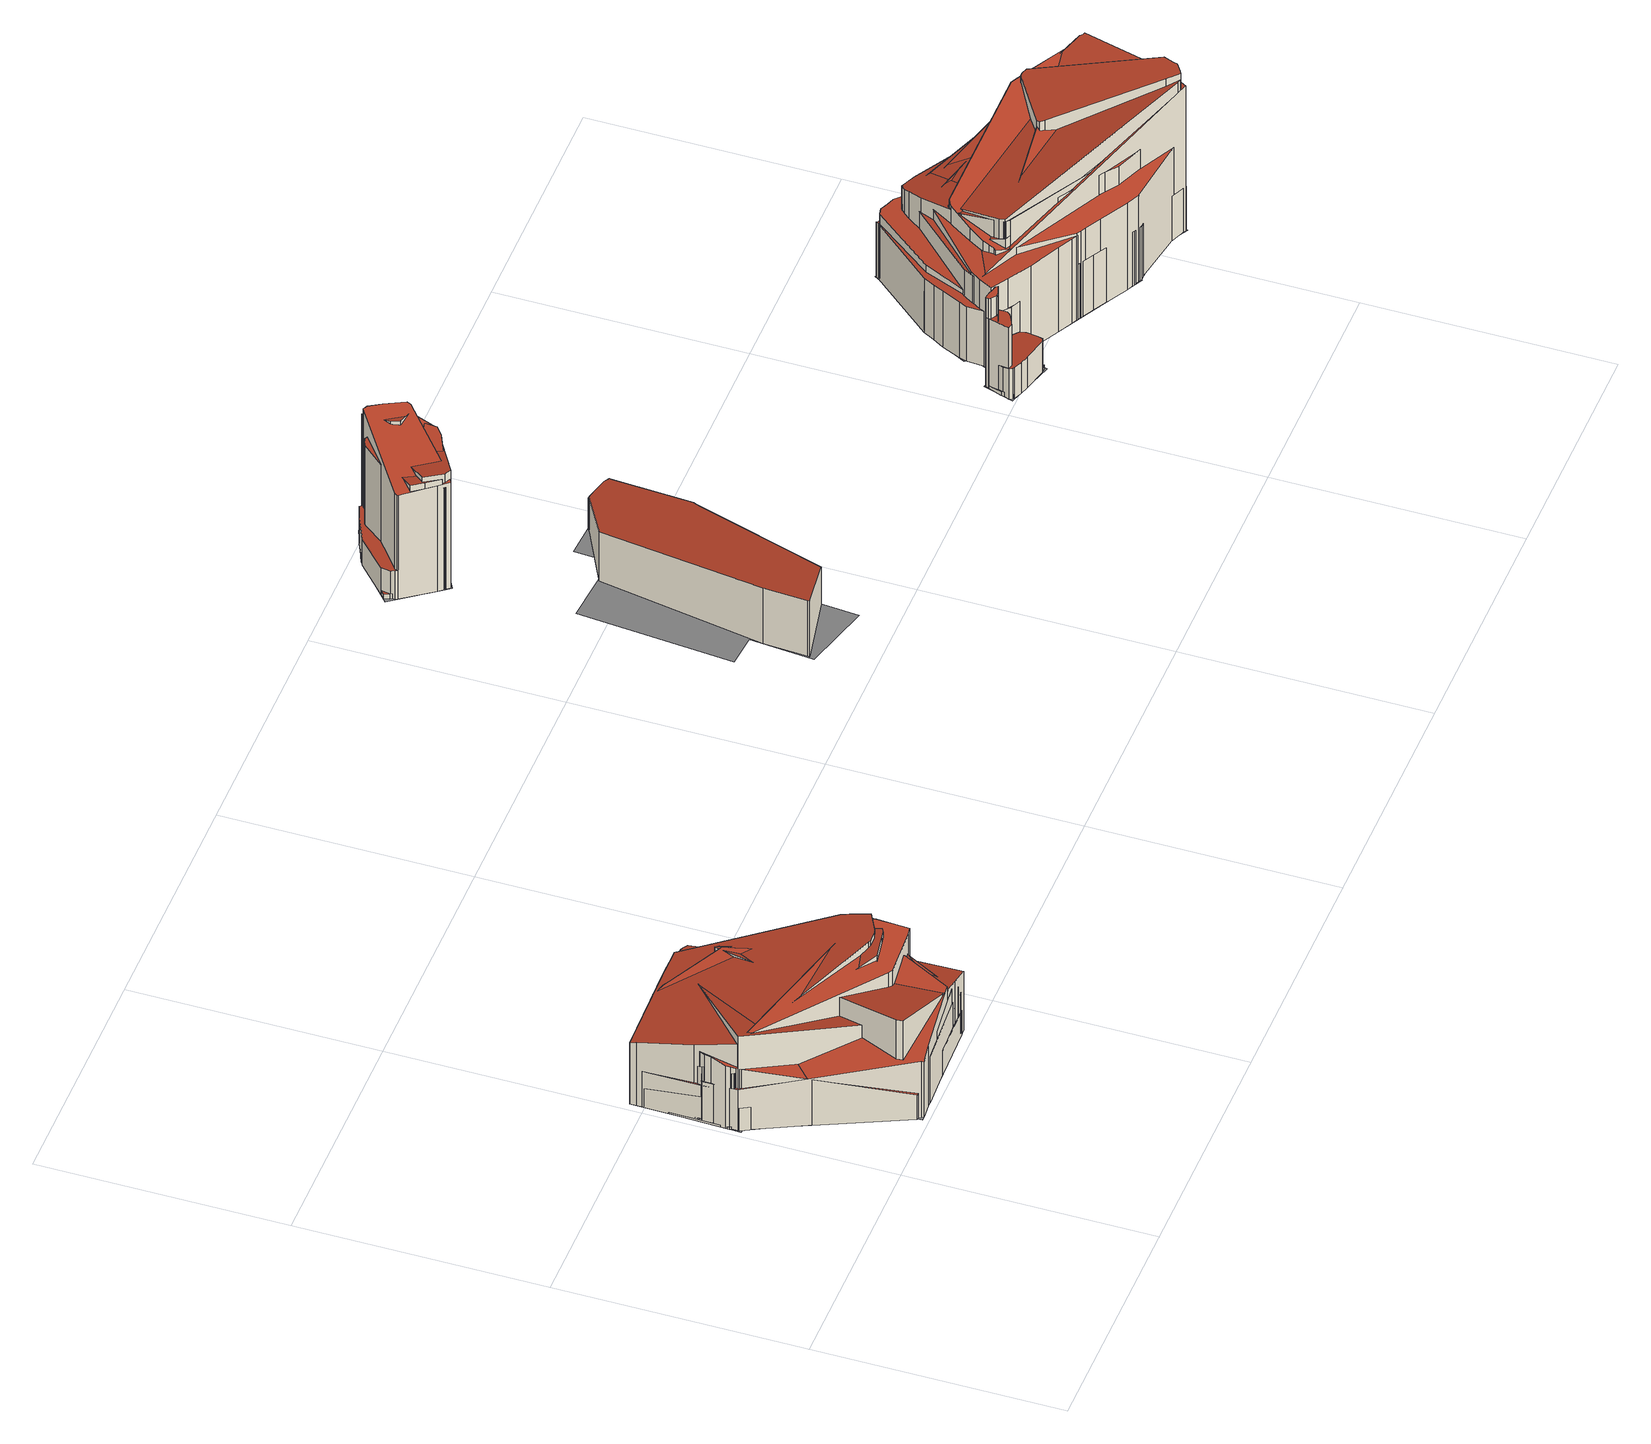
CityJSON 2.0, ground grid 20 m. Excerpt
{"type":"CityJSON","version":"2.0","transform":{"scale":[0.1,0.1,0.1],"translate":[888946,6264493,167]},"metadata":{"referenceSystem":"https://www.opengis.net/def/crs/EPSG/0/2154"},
"CityObjects":{
"building1":{"type":"Building","attributes":{"class":"Building"},"children":["building1-1"]},
"building1-1":{"type":"BuildingPart","parents":["building1"],"geometry":[{"type":"MultiSurface","lod":"2.2","boundaries":[[[0,1,2,3,4,5,6,7,8,9,10,11,12,13,14,15,16]],[[17,18,1,0]],[[18,19,2,1]],[[19,20,3,2]],[[20,21,4,3]],[[21,22,5,4]],[[22,23,6,5]],[[23,24,7,6]],[[24,25,8,7]],[[25,26,9,8]],[[26,27,10,9]],[[27,28,11,10]],[[28,29,12,11]],[[29,30,13,12]],[[30,31,14,13]],[[31,32,15,14]],[[32,33,16,15]],[[33,17,0,16]],[[34,35,36,37,38,39,40,41,42,43,44,45,46,47,48]],[[49,50,35,34]],[[50,51,36,35]],[[51,52,37,36]],[[52,53,38,37]],[[53,54,39,38]],[[54,55,40,39]],[[55,56,41,40]],[[56,57,42,41]],[[57,58,43,42]],[[58,59,44,43]],[[59,60,45,44]],[[60,61,46,45]],[[61,62,47,46]],[[62,63,48,47]],[[63,49,34,48]],[[64,65,66,67,68,69,70,71,72,73,74,75,76,77,78,79,80,81,82,83]],[[84,85,65,64]],[[85,86,66,65]],[[86,87,67,66]],[[87,88,68,67]],[[88,89,69,68]],[[89,90,70,69]],[[90,91,71,70]],[[91,92,72,71]],[[92,93,73,72]],[[93,94,74,73]],[[94,95,75,74]],[[95,96,76,75]],[[96,97,77,76]],[[97,98,78,77]],[[98,99,79,78]],[[99,100,80,79]],[[100,101,81,80]],[[101,102,82,81]],[[102,103,83,82]],[[103,84,64,83]],[[104,105,106,107,108,109,110,111,112,113,114,115]],[[116,117,105,104]],[[117,118,106,105]],[[118,119,107,106]],[[119,120,108,107]],[[120,121,109,108]],[[121,122,110,109]],[[122,123,111,110]],[[123,124,112,111]],[[124,125,113,112]],[[125,126,114,113]],[[126,127,115,114]],[[127,116,104,115]],[[128,129,130,131,132,133,134,135,136]],[[137,138,129,128]],[[138,139,130,129]],[[139,140,131,130]],[[140,141,132,131]],[[141,142,133,132]],[[142,143,134,133]],[[143,144,135,134]],[[144,145,136,135]],[[145,137,128,136]],[[146,147,148,149,150,151,152,153]],[[154,155,147,146]],[[155,156,148,147]],[[156,157,149,148]],[[157,158,150,149]],[[158,159,151,150]],[[159,160,152,151]],[[160,140,153,152]],[[140,154,146,153]],[[161,162,163,164,165,166,167,168,169,170,171,172,173,174,175,176]],[[177,178,162,161]],[[178,179,163,162]],[[179,180,164,163]],[[180,181,165,164]],[[181,182,166,165]],[[182,160,167,166]],[[160,57,168,167]],[[57,183,169,168]],[[183,184,170,169]],[[184,185,171,170]],[[185,186,172,171]],[[186,187,173,172]],[[187,188,174,173]],[[188,189,175,174]],[[189,190,176,175]],[[190,177,161,176]],[[191,192,193,194,195,196,197,198,199,200,201,202,203]],[[204,205,192,191]],[[205,206,193,192]],[[206,207,194,193]],[[207,208,195,194]],[[208,209,196,195]],[[209,57,197,196]],[[57,210,198,197]],[[210,211,199,198]],[[211,212,200,199]],[[212,213,201,200]],[[213,202,201]],[[17,203,202]],[[17,204,191,203]],[[214,215,216,217,218,219,220,221,222,223,224,225,226]],[[227,228,215,214]],[[228,229,216,215]],[[229,230,217,216]],[[230,231,218,217]],[[231,124,219,218]],[[124,183,220,219]],[[183,232,221,220]],[[232,233,222,221]],[[233,234,223,222]],[[234,235,224,223]],[[235,236,225,224]],[[236,62,226,225]],[[62,227,214,226]],[[237,238,239,240,241,242,243,244,245,246,247]],[[248,249,238,237]],[[249,250,239,238]],[[250,251,240,239]],[[251,252,241,240]],[[252,253,242,241]],[[253,254,243,242]],[[254,255,244,243]],[[255,256,245,244]],[[256,257,246,245]],[[257,17,247,246]],[[17,248,237,247]],[[258,259,260,261,262,263,264,265,266,267,268,269]],[[270,271,259,258]],[[271,272,260,259]],[[272,273,261,260]],[[273,274,262,261]],[[274,275,263,262]],[[275,276,264,263]],[[276,277,265,264]],[[277,278,266,265]],[[278,279,267,266]],[[279,280,268,267]],[[280,62,269,268]],[[62,270,258,269]],[[281,282,283,284,285,286,287,288]],[[289,290,282,281]],[[290,291,283,282]],[[291,292,284,283]],[[292,293,285,284]],[[293,294,286,285]],[[294,295,287,286]],[[295,296,288,287]],[[296,289,281,288]],[[297,298,299,300,301,302,303,304,305]],[[270,306,298,297]],[[306,307,299,298]],[[307,308,300,299]],[[308,309,301,300]],[[309,310,302,301]],[[310,140,303,302]],[[140,210,304,303]],[[210,311,305,304]],[[311,270,297,305]],[[312,313,314,315,316,317,318,319,320,321]],[[322,323,313,312]],[[323,324,314,313]],[[324,325,315,314]],[[325,326,316,315]],[[326,327,317,316]],[[327,328,318,317]],[[328,95,319,318]],[[95,280,320,319]],[[280,329,321,320]],[[329,322,312,321]],[[330,331,332,333,334,335,336]],[[337,50,331,330]],[[50,338,332,331]],[[338,339,333,332]],[[339,340,334,333]],[[340,341,335,334]],[[341,342,336,335]],[[342,337,330,336]],[[343,344,345,346,347]],[[348,349,344,343]],[[349,341,345,344]],[[341,350,346,345]],[[350,17,347,346]],[[17,348,343,347]],[[351,352,353,354,355,62,356,357,358,359,360,361,362,121]]],"semantics":{"surfaces":[{"type":"RoofSurface","rf_azimuth":184.46,"rf_slope":17.07},{"type":"WallSurface","on_footprint_edge":true},{"type":"RoofSurface","rf_azimuth":90.03,"rf_slope":14.67},{"type":"RoofSurface","rf_azimuth":269.75,"rf_slope":16.45},{"type":"RoofSurface","rf_azimuth":2.84,"rf_slope":19},{"type":"RoofSurface","rf_azimuth":1.71,"rf_slope":19.27},{"type":"RoofSurface","rf_azimuth":230.81,"rf_slope":2.49},{"type":"RoofSurface","rf_azimuth":145.97,"rf_slope":1.88},{"type":"RoofSurface","rf_azimuth":156.04,"rf_slope":18.71},{"type":"RoofSurface","rf_azimuth":107.05,"rf_slope":7.62},{"type":"RoofSurface","rf_azimuth":107.56,"rf_slope":17.68},{"type":"RoofSurface","rf_azimuth":172.16,"rf_slope":12.85},{"type":"RoofSurface","rf_azimuth":173.56,"rf_slope":14.15},{"type":"RoofSurface","rf_azimuth":182.67,"rf_slope":14.22},{"type":"RoofSurface","rf_azimuth":1.19,"rf_slope":12.56},{"type":"RoofSurface","rf_azimuth":191.26,"rf_slope":17.98},{"type":"RoofSurface","rf_azimuth":85.92,"rf_slope":15.12},{"type":"GroundSurface"}],"values":[0,1,1,1,1,1,1,1,1,1,1,1,1,1,1,1,1,1,2,1,1,1,1,1,1,1,1,1,1,1,1,1,1,1,3,1,1,1,1,1,1,1,1,1,1,1,1,1,1,1,1,1,1,1,1,4,1,1,1,1,1,1,1,1,1,1,1,1,5,1,1,1,1,1,1,1,1,1,6,1,1,1,1,1,1,1,1,7,1,1,1,1,1,1,1,1,1,1,1,1,1,1,1,1,8,1,1,1,1,1,1,1,1,1,1,1,1,1,9,1,1,1,1,1,1,1,1,1,1,1,1,1,10,1,1,1,1,1,1,1,1,1,1,1,11,1,1,1,1,1,1,1,1,1,1,1,1,12,1,1,1,1,1,1,1,1,13,1,1,1,1,1,1,1,1,1,14,1,1,1,1,1,1,1,1,1,1,15,1,1,1,1,1,1,1,16,1,1,1,1,1,17]}}]},
"building2":{"type":"Building","attributes":{"class":"Building"},"children":["building2-1"]},
"building2-1":{"type":"BuildingPart","parents":["building2"],"geometry":[{"type":"MultiSurface","lod":"2.2","boundaries":[[[363,364,365,366,367,368,369,370,371,372,373,374,375,376]],[[377,378,364,363]],[[378,379,365,364]],[[379,380,366,365]],[[380,381,367,366]],[[381,382,368,367]],[[382,383,369,368]],[[383,384,370,369]],[[384,385,371,370]],[[385,386,372,371]],[[386,387,373,372]],[[387,388,374,373]],[[388,389,375,374]],[[389,390,376,375]],[[390,377,363,376]],[[391,392,393,394,395,396,397,398,399,400,401,402,403]]],"semantics":{"surfaces":[{"type":"RoofSurface","rf_azimuth":358.98,"rf_slope":18.32},{"type":"WallSurface","on_footprint_edge":true},{"type":"GroundSurface"}],"values":[0,1,1,1,1,1,1,1,1,1,1,1,1,1,1,2]}}]},
"building3":{"type":"Building","attributes":{"class":"Building"},"children":["building3-1"]},
"building3-1":{"type":"BuildingPart","parents":["building3"],"geometry":[{"type":"MultiSurface","lod":"2.2","boundaries":[[[404,405,406,407,408,409,410,411,412,413,414,415,416,417,418,419,420,421]],[[422,423,405,404]],[[423,424,406,405]],[[424,425,407,406]],[[425,426,408,407]],[[426,427,409,408]],[[427,428,410,409]],[[428,429,411,410]],[[429,430,412,411]],[[430,431,413,412]],[[431,432,414,413]],[[432,433,415,414]],[[433,434,416,415]],[[434,435,417,416]],[[435,436,418,417]],[[436,437,419,418]],[[437,438,420,419]],[[438,439,421,420]],[[439,422,404,421]],[[440,441,442,443,444,445,446,447,448,449,450,451]],[[452,453,441,440]],[[453,454,442,441]],[[454,455,443,442]],[[455,456,444,443]],[[456,457,445,444]],[[457,458,446,445]],[[458,459,447,446]],[[459,460,448,447]],[[460,461,449,448]],[[461,462,450,449]],[[462,463,451,450]],[[463,452,440,451]],[[464,465,466,467,468,469,470,471,472,473,474,475,476,477,478]],[[479,480,464,478]],[[480,481,465,464]],[[481,482,466,465]],[[482,483,467,466]],[[483,484,468,467]],[[484,485,469,468]],[[485,486,470,469]],[[486,487,471,470]],[[487,488,472,471]],[[488,434,473,472]],[[434,489,474,473]],[[489,490,475,474]],[[490,491,476,475]],[[491,492,477,476]],[[492,479,478,477]],[[493,494,495,496,497,498,499,500,501,502,503,504,505,506,507]],[[508,509,494,493]],[[509,510,495,494]],[[510,511,496,495]],[[511,512,497,496]],[[512,513,498,497]],[[513,514,499,498]],[[514,515,500,499]],[[515,516,501,500]],[[516,517,502,501]],[[517,518,503,502]],[[518,519,504,503]],[[519,520,505,504]],[[520,521,506,505]],[[521,522,507,506]],[[522,508,493,507]],[[523,524,525,526,527,528,529,530,531,532]],[[533,534,524,523]],[[534,535,525,524]],[[535,536,526,525]],[[536,537,527,526]],[[537,538,528,527]],[[538,539,529,528]],[[539,540,530,529]],[[540,541,531,530]],[[541,542,532,531]],[[542,533,523,532]],[[543,544,545,546,547,548,549,550]],[[551,552,544,543]],[[552,553,545,544]],[[553,512,546,545]],[[512,554,547,546]],[[554,555,548,547]],[[555,556,549,548]],[[556,557,550,549]],[[557,551,543,550]],[[558,559,560,561,562,563,564]],[[565,566,559,558]],[[566,567,560,559]],[[567,568,561,560]],[[568,569,562,561]],[[569,570,563,562]],[[570,571,564,563]],[[571,565,558,564]],[[572,573,574,575,576]],[[577,567,573,572]],[[567,578,574,573]],[[578,579,575,574]],[[579,433,576,575]],[[433,577,572,576]],[[580,581,582,583,584,585,586,587,588]],[[589,590,581,580]],[[590,591,582,581]],[[591,592,583,582]],[[592,593,584,583]],[[593,594,585,584]],[[594,515,586,585]],[[515,595,587,586]],[[595,596,588,587]],[[596,589,580,588]],[[597,598,599,600,601,602]],[[603,604,598,597]],[[604,605,599,598]],[[605,606,600,599]],[[606,607,601,600]],[[607,608,602,601]],[[608,603,597,602]],[[609,610,611,612]],[[613,614,610,609]],[[614,615,611,610]],[[615,616,612,611]],[[616,613,609,612]],[[617,618,619,620,621]]],"semantics":{"surfaces":[{"type":"RoofSurface","rf_azimuth":115.83,"rf_slope":7.64},{"type":"WallSurface","on_footprint_edge":true},{"type":"RoofSurface","rf_azimuth":205.85,"rf_slope":14.88},{"type":"RoofSurface","rf_azimuth":80.43,"rf_slope":4.35},{"type":"RoofSurface","rf_azimuth":310.74,"rf_slope":17.93},{"type":"RoofSurface","rf_azimuth":170.39,"rf_slope":11.19},{"type":"RoofSurface","rf_azimuth":24.7,"rf_slope":12.86},{"type":"RoofSurface","rf_azimuth":7.56,"rf_slope":17.8},{"type":"RoofSurface","rf_azimuth":245.01,"rf_slope":16.84},{"type":"RoofSurface","rf_azimuth":41.61,"rf_slope":12.5},{"type":"RoofSurface","rf_azimuth":34.21,"rf_slope":17.09},{"type":"RoofSurface","rf_azimuth":333.56,"rf_slope":5.55},{"type":"GroundSurface"}],"values":[0,1,1,1,1,1,1,1,1,1,1,1,1,1,1,1,1,1,1,2,1,1,1,1,1,1,1,1,1,1,1,1,3,1,1,1,1,1,1,1,1,1,1,1,1,1,1,1,4,1,1,1,1,1,1,1,1,1,1,1,1,1,1,1,5,1,1,1,1,1,1,1,1,1,1,6,1,1,1,1,1,1,1,1,7,1,1,1,1,1,1,1,8,1,1,1,1,1,9,1,1,1,1,1,1,1,1,1,10,1,1,1,1,1,1,11,1,1,1,1,12]}}]},
"building4":{"type":"Building","attributes":{"class":"Building"},"children":["building4-1"]},
"building4-1":{"type":"BuildingPart","parents":["building4"],"geometry":[{"type":"MultiSurface","lod":"2.2","boundaries":[[[622,623,624,625,626,627,628,629,630,631,632,633,634,635,636]],[[637,638,623,622]],[[638,639,624,623]],[[639,640,625,624]],[[640,641,626,625]],[[641,642,627,626]],[[642,643,628,627]],[[643,644,629,628]],[[644,645,630,629]],[[645,646,631,630]],[[646,647,632,631]],[[647,648,633,632]],[[648,649,634,633]],[[649,650,635,634]],[[650,651,636,635]],[[651,637,622,636]],[[652,653,654,655,656,657,658,659,660,661,662]],[[663,664,653,652]],[[664,665,654,653]],[[665,666,655,654]],[[666,667,656,655]],[[667,668,657,656]],[[668,669,658,657]],[[669,670,659,658]],[[670,671,660,659]],[[671,672,661,660]],[[672,673,662,661]],[[673,663,652,662]],[[674,675,676,677,678,679,680,681,682]],[[683,639,675,674]],[[639,684,676,675]],[[684,685,677,676]],[[685,686,678,677]],[[686,687,679,678]],[[687,688,680,679]],[[688,673,681,680]],[[673,689,682,681]],[[689,683,674,682]],[[690,691,692,693,694,695,696,697,698]],[[699,650,691,690]],[[650,700,692,691]],[[700,701,693,692]],[[701,702,694,693]],[[702,703,695,694]],[[703,704,696,695]],[[704,705,697,696]],[[705,673,698,697]],[[673,699,690,698]],[[706,707,708,709]]],"semantics":{"surfaces":[{"type":"RoofSurface","rf_azimuth":72.57,"rf_slope":11.85},{"type":"WallSurface","on_footprint_edge":true},{"type":"RoofSurface","rf_azimuth":74.27,"rf_slope":5.25},{"type":"RoofSurface","rf_azimuth":58.95,"rf_slope":8.65},{"type":"RoofSurface","rf_azimuth":259.21,"rf_slope":8.99},{"type":"GroundSurface"}],"values":[0,1,1,1,1,1,1,1,1,1,1,1,1,1,1,1,2,1,1,1,1,1,1,1,1,1,1,1,3,1,1,1,1,1,1,1,1,1,4,1,1,1,1,1,1,1,1,1,5]}}]},
"building5":{"type":"Building","attributes":{"class":"Building"},"children":["building5-1"]},
"building5-1":{"type":"BuildingPart","parents":["building5"],"geometry":[{"type":"MultiSurface","lod":"2.2","boundaries":[[[710,711,712,713,714,715,716,717,718,719,720,721,722,723,724,725,726]],[[727,728,711,710]],[[728,729,712,711]],[[729,730,713,712]],[[730,731,714,713]],[[731,732,715,714]],[[732,733,716,715]],[[733,734,717,716]],[[734,735,718,717]],[[735,736,719,718]],[[736,737,720,719]],[[737,738,721,720]],[[738,739,722,721]],[[739,740,723,722]],[[740,741,724,723]],[[741,742,725,724]],[[742,743,726,725]],[[743,727,710,726]],[[744,745,746,747,748,749,750,751,752,753,754,755,756,757,758,759,760,761,762,763,764,765,766,767,768]],[[769,770,745,744]],[[770,771,746,745]],[[771,772,747,746]],[[772,773,748,747]],[[773,774,749,748]],[[774,775,750,749]],[[775,776,751,750]],[[776,777,752,751]],[[777,778,753,752]],[[778,779,754,753]],[[779,780,755,754]],[[780,781,756,755]],[[781,782,757,756]],[[782,783,758,757]],[[783,784,759,758]],[[784,785,760,759]],[[785,786,761,760]],[[786,787,762,761]],[[787,788,763,762]],[[788,789,764,763]],[[789,790,765,764]],[[790,791,766,765]],[[791,792,767,766]],[[792,793,768,767]],[[793,769,744,768]],[[794,795,796,797,798,799,800,801,802,803,804,805,806,807,808,809,810,811,812,813,814,815,816]],[[817,818,795,794]],[[818,819,796,795]],[[819,820,797,796]],[[820,821,798,797]],[[821,822,799,798]],[[822,823,800,799]],[[823,824,801,800]],[[824,825,802,801]],[[825,826,803,802]],[[826,827,804,803]],[[827,828,805,804]],[[828,829,806,805]],[[829,830,807,806]],[[830,831,808,807]],[[831,832,809,808]],[[832,833,810,809]],[[833,834,811,810]],[[834,835,812,811]],[[835,836,813,812]],[[836,837,814,813]],[[837,838,815,814]],[[838,839,816,815]],[[839,817,794,816]],[[840,841,842,843,844,845,846,847,848,849,850,851]],[[727,852,841,840]],[[852,853,842,841]],[[853,854,843,842]],[[854,855,844,843]],[[855,856,845,844]],[[856,857,846,845]],[[857,858,847,846]],[[858,859,848,847]],[[859,860,849,848]],[[860,861,850,849]],[[861,862,851,850]],[[862,727,840,851]],[[863,864,865,866,867,868,869,870,871,872,873,874,875,876,877,878,879]],[[880,881,864,863]],[[881,882,865,864]],[[882,883,866,865]],[[883,884,867,866]],[[884,885,868,867]],[[885,886,869,868]],[[886,887,870,869]],[[887,888,871,870]],[[888,889,872,871]],[[889,890,873,872]],[[890,891,874,873]],[[891,892,875,874]],[[892,893,876,875]],[[893,894,877,876]],[[894,895,878,877]],[[895,896,879,878]],[[896,880,863,879]],[[897,898,899,900,901,902,903,904,905,906,907,908,909,910]],[[911,912,898,897]],[[912,913,899,898]],[[913,914,900,899]],[[914,915,901,900]],[[915,916,902,901]],[[916,917,903,902]],[[917,918,904,903]],[[918,919,905,904]],[[919,920,906,905]],[[920,921,907,906]],[[921,786,908,907]],[[786,922,909,908]],[[922,923,910,909]],[[923,911,897,910]],[[924,925,926,927,928,929,930,931,932,933,934,935,936,937,938,939,940,941]],[[942,943,925,924]],[[943,944,926,925]],[[944,945,927,926]],[[945,946,928,927]],[[946,947,929,928]],[[947,948,930,929]],[[948,949,931,930]],[[949,950,932,931]],[[950,951,933,932]],[[951,952,934,933]],[[952,953,935,934]],[[953,954,936,935]],[[954,955,937,936]],[[955,956,938,937]],[[956,957,939,938]],[[957,958,940,939]],[[958,959,941,940]],[[959,942,924,941]],[[960,961,962,963,964,965,966,967,968,969,970]],[[971,972,961,960]],[[972,973,962,961]],[[973,974,963,962]],[[974,975,964,963]],[[975,976,965,964]],[[976,977,966,965]],[[977,978,967,966]],[[978,979,968,967]],[[979,980,969,968]],[[980,981,970,969]],[[981,971,960,970]],[[982,983,984,985,986,987,988,989,990,991,992,993,994]],[[995,996,983,982]],[[996,997,984,983]],[[997,998,985,984]],[[998,999,986,985]],[[999,1000,987,986]],[[1000,1001,988,987]],[[1001,1002,989,988]],[[1002,1003,990,989]],[[1003,1004,991,990]],[[1004,1005,992,991]],[[1005,1006,993,992]],[[1006,1007,994,993]],[[1007,995,982,994]],[[1008,1009,1010,1011,1012,1013,1014,1015,1016,1017,1018]],[[1019,1020,1009,1008]],[[1020,1021,1010,1009]],[[1021,1022,1011,1010]],[[1022,1023,1012,1011]],[[1023,1024,1013,1012]],[[1024,1025,1014,1013]],[[1025,975,1015,1014]],[[975,1026,1016,1015]],[[1026,1027,1017,1016]],[[1027,1028,1018,1017]],[[1028,1019,1008,1018]],[[1029,1030,1031,1032,1033,1034,1035,1036,1037,1038]],[[1039,1040,1030,1029]],[[1040,1041,1031,1030]],[[1041,1042,1032,1031]],[[1042,1043,1033,1032]],[[1043,889,1034,1033]],[[889,1044,1035,1034]],[[1044,1045,1036,1035]],[[1045,1046,1037,1036]],[[1046,1047,1038,1037]],[[1047,1039,1029,1038]],[[1048,1049,1050,1051,1052,1053,1054,1055,1056,1057,1058,1059,1060]],[[1061,1062,1049,1048]],[[1062,1063,1050,1049]],[[1063,1064,1051,1050]],[[1064,1065,1052,1051]],[[1065,1066,1053,1052]],[[1066,1067,1054,1053]],[[1067,1068,1055,1054]],[[1068,1069,1056,1055]],[[1069,1070,1057,1056]],[[1070,979,1058,1057]],[[979,1071,1059,1058]],[[1071,1072,1060,1059]],[[1072,1061,1048,1060]],[[1073,1074,1075,1076,1077,1078,1079,1080]],[[957,1081,1074,1073]],[[1081,1082,1075,1074]],[[1082,1083,1076,1075]],[[1083,1084,1077,1076]],[[1084,1085,1078,1077]],[[1085,956,1079,1078]],[[956,831,1080,1079]],[[831,957,1073,1080]],[[1086,1087,1088,1089,1090,1091,1092,1093,1094,1095,1096]],[[1097,1098,1087,1086]],[[1098,1099,1088,1087]],[[1099,1100,1089,1088]],[[1100,1101,1090,1089]],[[1101,1102,1091,1090]],[[1102,1103,1092,1091]],[[1103,1104,1093,1092]],[[1104,1105,1094,1093]],[[1105,1106,1095,1094]],[[1106,1107,1096,1095]],[[1107,1097,1086,1096]],[[1108,1109,1110,1111,1112,1113,1114]],[[1115,1116,1109,1108]],[[1116,1117,1110,1109]],[[1117,1111,1110]],[[1118,1112,1111]],[[1118,1119,1113,1112]],[[1119,1120,1114,1113]],[[1120,1115,1108,1114]],[[1121,1122,1123,1124,1125,1126,1127,1128,1129,1130,1131,1132]],[[1133,1134,1122,1121]],[[1134,1135,1123,1122]],[[1135,1136,1124,1123]],[[1136,777,1125,1124]],[[777,779,1126,1125]],[[779,1137,1127,1126]],[[1137,1138,1128,1127]],[[1138,1139,1129,1128]],[[1139,1140,1130,1129]],[[1140,1141,1131,1130]],[[1141,1142,1132,1131]],[[1142,1133,1121,1132]],[[1143,1144,1145,1146,1147,1148,1149,1150,1151,1152]],[[1153,1154,1144,1143]],[[1154,1155,1145,1144]],[[1155,1156,1146,1145]],[[1156,1157,1147,1146]],[[1157,1158,1148,1147]],[[1158,1159,1149,1148]],[[1159,1160,1150,1149]],[[1160,1161,1151,1150]],[[1161,1162,1152,1151]],[[1162,1153,1143,1152]],[[1163,1164,1165,1166,1167,1168,1169,1170,1153,834,1171,1172,1173,1174,1175]]],"semantics":{"surfaces":[{"type":"RoofSurface","rf_azimuth":58.64,"rf_slope":15.92},{"type":"WallSurface","on_footprint_edge":true},{"type":"RoofSurface","rf_azimuth":242.74,"rf_slope":18.16},{"type":"RoofSurface","rf_azimuth":333.77,"rf_slope":3.1},{"type":"RoofSurface","rf_azimuth":241.62,"rf_slope":16.7},{"type":"RoofSurface","rf_azimuth":233.49,"rf_slope":6.01},{"type":"RoofSurface","rf_azimuth":328.63,"rf_slope":17.76},{"type":"RoofSurface","rf_azimuth":266.56,"rf_slope":3.71},{"type":"RoofSurface","rf_azimuth":133.57,"rf_slope":17.48},{"type":"RoofSurface","rf_azimuth":22.54,"rf_slope":5.3},{"type":"RoofSurface","rf_azimuth":95.2,"rf_slope":18.98},{"type":"RoofSurface","rf_azimuth":96.54,"rf_slope":19.02},{"type":"RoofSurface","rf_azimuth":53.56,"rf_slope":10.12},{"type":"RoofSurface","rf_azimuth":108.13,"rf_slope":16.76},{"type":"RoofSurface","rf_azimuth":94.05,"rf_slope":17.86},{"type":"RoofSurface","rf_azimuth":51.73,"rf_slope":19.87},{"type":"RoofSurface","rf_azimuth":109.71,"rf_slope":13.31},{"type":"RoofSurface","rf_azimuth":10.51,"rf_slope":8.64},{"type":"GroundSurface"}],"values":[0,1,1,1,1,1,1,1,1,1,1,1,1,1,1,1,1,1,2,1,1,1,1,1,1,1,1,1,1,1,1,1,1,1,1,1,1,1,1,1,1,1,1,1,3,1,1,1,1,1,1,1,1,1,1,1,1,1,1,1,1,1,1,1,1,1,1,1,4,1,1,1,1,1,1,1,1,1,1,1,1,5,1,1,1,1,1,1,1,1,1,1,1,1,1,1,1,1,1,6,1,1,1,1,1,1,1,1,1,1,1,1,1,1,7,1,1,1,1,1,1,1,1,1,1,1,1,1,1,1,1,1,1,8,1,1,1,1,1,1,1,1,1,1,1,9,1,1,1,1,1,1,1,1,1,1,1,1,1,10,1,1,1,1,1,1,1,1,1,1,1,11,1,1,1,1,1,1,1,1,1,1,12,1,1,1,1,1,1,1,1,1,1,1,1,1,13,1,1,1,1,1,1,1,1,14,1,1,1,1,1,1,1,1,1,1,1,15,1,1,1,1,1,1,1,16,1,1,1,1,1,1,1,1,1,1,1,1,17,1,1,1,1,1,1,1,1,1,1,18]}}]}
},
"vertices":[
[6,156,41],[6,128,41],[64,7,56],[65,5,56],[77,6,60],[127,9,75],[143,49,81],[115,169,75],[113,178,75],[76,206,64],[72,209,63],[64,213,60],[63,214,60],[57,213,58],[55,213,58],[54,212,58],[52,210,57],[6,156,1],[6,128,1],[64,7,1],[65,5,1],[77,6,1],[127,9,1],[143,49,1],[115,169,1],[113,178,1],[76,206,1],[72,209,1],[64,213,1],[63,214,1],[57,213,1],[55,213,1],[54,212,1],[52,210,1],[7,162,74],[9,127,84],[129,71,98],[132,70,98],[140,70,98],[142,71,98],[143,71,98],[161,80,96],[160,96,92],[159,103,90],[110,214,61],[105,214,61],[87,214,61],[7,212,61],[7,207,63],[7,162,1],[9,127,1],[129,71,1],[132,70,1],[140,70,1],[142,71,1],[143,71,1],[161,80,1],[160,96,1],[159,103,1],[110,214,1],[105,214,1],[87,214,1],[7,212,1],[7,207,1],[5,137,63],[6,134,62],[7,130,61],[8,126,60],[61,9,25],[69,8,25],[91,7,25],[158,9,25],[162,24,30],[162,56,39],[160,98,52],[158,102,53],[113,158,69],[88,164,71],[28,163,71],[19,163,70],[8,162,70],[7,158,69],[6,154,68],[6,149,67],[5,137,1],[6,134,1],[7,130,1],[8,126,1],[61,9,1],[69,8,1],[91,7,1],[158,9,1],[162,24,1],[162,56,1],[160,98,1],[158,102,1],[113,158,1],[88,164,1],[28,163,1],[19,163,1],[8,162,1],[7,158,1],[6,154,1],[6,149,1],[61,25,94],[62,20,94],[118,10,75],[128,9,71],[143,9,66],[163,9,59],[162,51,59],[160,88,59],[160,92,59],[156,102,60],[115,181,73],[113,184,73],[61,25,1],[62,20,1],[118,10,1],[128,9,1],[143,9,1],[163,9,1],[162,51,1],[160,88,1],[160,92,1],[156,102,1],[115,181,1],[113,184,1],[7,128,93],[111,9,58],[162,23,40],[160,87,40],[159,100,40],[134,212,48],[128,214,50],[124,214,52],[112,213,56],[7,128,1],[111,9,1],[162,23,1],[160,87,1],[159,100,1],[134,212,1],[128,214,1],[124,214,1],[112,213,1],[10,126,90],[111,49,90],[115,47,90],[154,49,91],[161,50,91],[161,57,91],[161,76,92],[160,87,92],[10,126,1],[111,49,1],[115,47,1],[154,49,1],[161,50,1],[161,57,1],[161,76,1],[6,127,23],[63,17,26],[116,10,28],[132,10,28],[162,35,29],[162,60,28],[161,76,28],[160,96,28],[159,101,27],[134,211,25],[130,212,25],[108,214,24],[22,212,22],[18,212,22],[13,210,21],[6,148,22],[6,127,1],[63,17,1],[116,10,1],[132,10,1],[162,35,1],[162,60,1],[159,101,1],[134,211,1],[130,212,1],[108,214,1],[22,212,1],[18,212,1],[13,210,1],[6,148,1],[6,132,8],[7,126,9],[89,7,50],[93,7,52],[137,9,65],[161,54,66],[160,96,60],[159,99,59],[122,214,32],[89,214,22],[69,214,16],[9,185,1],[6,156,4],[6,132,1],[7,126,1],[89,7,1],[93,7,1],[137,9,1],[161,54,1],[159,99,1],[122,214,1],[89,214,1],[69,214,1],[6,145,27],[7,129,29],[81,6,47],[159,10,50],[162,11,50],[160,92,39],[159,101,38],[134,195,25],[92,212,21],[62,213,20],[23,212,19],[8,212,18],[7,212,18],[6,145,1],[7,129,1],[81,6,1],[159,10,1],[162,11,1],[134,195,1],[92,212,1],[62,213,1],[23,212,1],[8,212,1],[6,151,57],[7,149,57],[121,61,95],[139,64,96],[145,65,96],[149,67,96],[149,74,94],[113,176,59],[24,212,40],[20,213,39],[6,156,55],[6,151,1],[7,149,1],[121,61,1],[139,64,1],[145,65,1],[149,67,1],[149,74,1],[113,176,1],[24,212,1],[20,213,1],[6,153,37],[7,134,38],[106,8,65],[118,9,67],[148,44,73],[160,58,75],[160,79,75],[160,91,74],[159,95,74],[158,98,73],[111,193,60],[7,212,36],[6,153,1],[7,134,1],[106,8,1],[118,9,1],[148,44,1],[160,58,1],[160,79,1],[160,91,1],[159,95,1],[158,98,1],[111,193,1],[5,134,3],[123,9,36],[159,9,45],[163,12,46],[159,90,43],[133,199,34],[9,204,2],[7,203,2],[5,134,1],[123,9,1],[159,9,1],[163,12,1],[159,90,1],[133,199,1],[9,204,1],[7,203,1],[6,153,31],[6,130,30],[64,52,44],[100,8,53],[159,69,68],[161,78,69],[160,87,69],[159,99,69],[115,136,58],[6,130,1],[64,52,1],[100,8,1],[159,69,1],[161,78,1],[115,136,1],[75,149,74],[78,94,73],[146,9,59],[151,9,57],[160,10,55],[160,75,55],[159,93,55],[158,102,55],[111,193,65],[77,153,73],[75,149,1],[78,94,1],[146,9,1],[151,9,1],[160,10,1],[160,75,1],[159,93,1],[77,153,1],[7,131,20],[9,127,20],[76,67,38],[158,54,63],[160,55,63],[160,63,64],[126,134,58],[7,131,1],[76,67,1],[158,54,1],[160,55,1],[160,63,1],[126,134,1],[6,131,56],[146,50,76],[160,63,72],[133,134,53],[6,156,49],[6,131,1],[146,50,1],[133,134,1],[160,104,1],[138,104,1],[136,133,1],[135,213,1],[110,215,1],[7,169,1],[5,125,1],[67,125,1],[70,58,1],[59,56,1],[62,5,1],[116,9,1],
[408,215,151],[464,226,133],[514,340,117],[516,343,116],[521,409,115],[521,410,115],[516,412,116],[495,413,123],[487,413,126],[484,413,127],[483,412,128],[434,387,144],[410,252,151],[408,217,151],[408,215,96],[464,226,96],[514,340,96],[516,343,96],[521,409,96],[521,410,96],[516,412,96],[495,413,96],[487,413,96],[484,413,96],[483,412,96],[434,387,96],[410,252,96],[408,217,96],[406,211,96],[462,196,96],[466,242,96],[466,258,96],[474,258,96],[480,340,96],[516,339,96],[521,411,96],[458,415,96],[456,386,96],[395,391,96],[384,265,96],[411,263,96],
[379,525,111],[381,522,111],[398,499,115],[404,493,116],[418,499,116],[428,504,116],[438,509,116],[465,524,116],[462,530,115],[459,537,114],[447,560,110],[443,568,109],[439,574,108],[427,570,108],[410,562,108],[406,560,108],[381,537,109],[379,529,110],[379,525,83],[381,522,83],[398,499,83],[404,493,83],[418,499,83],[428,504,83],[438,509,83],[465,524,83],[462,530,83],[459,537,83],[447,560,83],[443,568,83],[439,574,83],[427,570,83],[410,562,83],[406,560,83],[381,537,83],[379,529,83],[380,524,185],[380,523,185],[397,499,187],[404,491,187],[406,492,188],[411,496,190],[455,540,205],[456,543,206],[448,559,206],[442,569,206],[439,571,205],[381,526,186],[380,524,83],[380,523,83],[397,499,83],[404,491,83],[406,492,83],[411,496,83],[455,540,83],[456,543,83],[448,559,83],[442,569,83],[439,571,83],[381,526,83],[378,529,88],[381,523,88],[384,519,88],[404,492,90],[423,501,89],[462,523,87],[463,525,87],[463,527,87],[443,569,84],[439,574,84],[414,564,85],[411,561,85],[404,557,85],[394,548,86],[377,533,87],[377,533,83],[378,529,83],[381,523,83],[384,519,83],[404,492,83],[423,501,83],[462,523,83],[463,525,83],[463,527,83],[443,569,83],[414,564,83],[411,561,83],[404,557,83],[394,548,83],[385,520,184],[386,518,184],[391,508,180],[407,494,173],[439,510,170],[444,512,170],[457,521,169],[461,533,172],[458,540,174],[454,546,176],[451,551,178],[444,561,182],[428,566,187],[425,565,187],[421,563,187],[385,520,83],[386,518,83],[391,508,83],[407,494,83],[439,510,83],[444,512,83],[457,521,83],[461,533,83],[458,540,83],[454,546,83],[451,551,83],[444,561,83],[428,566,83],[425,565,83],[421,563,83],[383,519,180],[401,494,184],[405,494,185],[445,513,192],[451,518,193],[453,536,193],[452,550,192],[448,558,191],[428,556,187],[385,525,180],[383,519,83],[401,494,83],[405,494,83],[445,513,83],[451,518,83],[453,536,83],[452,550,83],[448,558,83],[428,556,83],[385,525,83],[386,516,192],[392,507,192],[400,496,192],[439,510,182],[460,526,176],[462,531,175],[443,567,176],[429,560,179],[386,516,83],[392,507,83],[400,496,83],[460,526,83],[462,531,83],[443,567,83],[429,560,83],[400,511,184],[408,499,182],[453,520,167],[457,522,166],[462,527,164],[449,556,167],[442,553,169],[400,511,83],[408,499,83],[453,520,83],[457,522,83],[462,527,83],[449,556,83],[442,553,83],[408,495,178],[453,520,191],[456,544,198],[454,547,198],[443,568,203],[408,495,83],[456,544,83],[454,547,83],[393,509,196],[402,495,196],[407,492,196],[456,519,184],[459,522,183],[461,523,183],[461,533,181],[455,542,181],[429,547,184],[393,509,83],[402,495,83],[407,492,83],[456,519,83],[459,522,83],[461,523,83],[455,542,83],[429,547,83],[434,548,204],[436,541,205],[450,538,202],[454,538,201],[456,539,200],[441,573,198],[434,548,83],[436,541,83],[450,538,83],[454,538,83],[456,539,83],[441,573,83],[407,498,105],[418,498,104],[463,524,102],[415,504,105],[407,498,83],[418,498,83],[463,524,83],[415,504,83],[409,562,83],[374,531,83],[404,490,83],[466,524,83],[440,575,83],
[660,150,183],[661,148,183],[662,147,183],[669,144,183],[676,142,183],[696,137,183],[699,138,183],[702,143,181],[705,153,179],[705,158,178],[701,162,178],[686,166,178],[670,171,178],[667,167,179],[662,156,181],[660,150,153],[661,148,153],[662,147,153],[669,144,153],[676,142,153],[696,137,153],[699,138,153],[702,143,153],[705,153,153],[705,158,153],[701,162,153],[686,166,153],[670,171,153],[667,167,153],[662,156,153],[661,151,222],[665,150,222],[667,151,222],[669,152,222],[675,155,222],[678,158,221],[678,164,221],[676,167,221],[673,169,221],[671,170,221],[667,171,221],[661,151,153],[665,150,153],[667,151,153],[669,152,153],[675,155,153],[678,158,153],[678,164,153],[676,167,153],[673,169,153],[671,170,153],[667,171,153],[661,153,158],[662,147,158],[697,137,157],[699,137,157],[698,160,154],[696,163,154],[681,168,154],[667,171,155],[662,157,157],[661,153,153],[697,137,153],[699,137,153],[698,160,153],[696,163,153],[681,168,153],[662,157,153],[666,168,241],[667,167,241],[672,164,240],[675,164,240],[681,166,241],[680,168,241],[675,169,241],[673,170,241],[667,171,241],[666,168,153],[672,164,153],[675,164,153],[681,166,153],[680,168,153],[675,169,153],[673,170,153],[667,172,153],[659,147,153],[700,135,153],[707,160,153],
[775,195,215],[777,191,216],[910,120,213],[916,121,212],[949,144,201],[976,196,185],[973,199,184],[962,208,184],[835,281,185],[830,284,185],[823,287,185],[817,289,186],[813,285,187],[810,281,189],[802,269,193],[785,235,204],[783,231,205],[775,195,100],[777,191,100],[910,120,100],[916,121,100],[949,144,100],[976,196,100],[973,199,100],[962,208,100],[835,281,100],[830,284,100],[823,287,100],[817,289,100],[813,285,100],[810,281,100],[802,269,100],[785,235,100],[783,231,100],[768,199,192],[773,191,191],[812,152,185],[815,150,185],[819,148,185],[832,141,185],[855,128,185],[866,123,185],[928,113,191],[930,114,192],[935,118,194],[974,190,221],[975,192,221],[976,200,224],[974,202,224],[965,208,224],[923,230,225],[909,237,225],[792,243,209],[791,243,209],[787,240,207],[777,222,200],[771,210,196],[770,205,194],[769,201,193],[768,199,100],[773,191,100],[812,152,100],[815,150,100],[819,148,100],[832,141,100],[855,128,100],[866,123,100],[928,113,100],[930,114,100],[935,118,100],[974,190,100],[975,192,100],[976,200,100],[974,202,100],[965,208,100],[923,230,100],[909,237,100],[792,243,100],[791,243,100],[787,240,100],[777,222,100],[771,210,100],[770,205,100],[769,201,100],[742,191,154],[742,189,154],[745,188,154],[754,182,153],[765,177,153],[774,172,152],[783,168,151],[930,109,143],[966,176,143],[975,193,143],[974,195,143],[837,290,152],[816,302,153],[810,304,153],[809,304,153],[807,305,154],[806,303,154],[762,252,154],[757,243,154],[752,234,155],[745,219,155],[743,213,154],[742,194,154],[742,191,100],[742,189,100],[745,188,100],[754,182,100],[765,177,100],[774,172,100],[783,168,100],[930,109,100],[966,176,100],[975,193,100],[974,195,100],[837,290,100],[816,302,100],[810,304,100],[809,304,100],[807,305,100],[806,303,100],[762,252,100],[757,243,100],[752,234,100],[745,219,100],[743,213,100],[742,194,100],[775,195,210],[856,146,209],[867,139,208],[907,122,210],[918,126,212],[938,160,224],[938,163,225],[935,166,225],[932,169,226],[898,189,226],[875,202,226],[870,203,226],[856,146,100],[867,139,100],[907,122,100],[918,126,100],[938,160,100],[938,163,100],[935,166,100],[932,169,100],[898,189,100],[875,202,100],[870,203,100],[739,192,182],[752,184,182],[771,173,182],[795,160,183],[807,154,183],[811,152,183],[837,142,184],[872,129,185],[931,116,188],[971,186,196],[975,196,197],[969,201,197],[930,226,197],[913,234,196],[802,263,192],[749,211,184],[744,203,183],[739,192,100],[752,184,100],[771,173,100],[795,160,100],[807,154,100],[811,152,100],[837,142,100],[872,129,100],[931,116,100],[971,186,100],[975,196,100],[969,201,100],[930,226,100],[913,234,100],[802,263,100],[749,211,100],[744,203,100],[850,156,207],[877,139,197],[881,137,195],[920,136,184],[948,177,183],[959,197,184],[954,212,188],[953,214,188],[946,218,191],[926,229,198],[920,231,200],[909,237,204],[906,237,205],[867,196,209],[850,156,100],[877,139,100],[881,137,100],[920,136,100],[948,177,100],[959,197,100],[954,212,100],[953,214,100],[946,218,100],[926,229,100],[920,231,100],[906,237,100],[867,196,100],[750,192,157],[751,188,156],[800,158,154],[826,144,154],[861,125,153],[869,122,152],[910,121,153],[911,122,153],[914,124,153],[951,192,157],[956,211,159],[829,294,163],[824,298,164],[818,300,164],[811,303,164],[806,302,164],[768,253,161],[753,215,158],[750,192,100],[751,188,100],[800,158,100],[826,144,100],[861,125,100],[869,122,100],[910,121,100],[911,122,100],[914,124,100],[951,192,100],[956,211,100],[829,294,100],[824,298,100],[818,300,100],[811,303,100],[806,302,100],[768,253,100],[753,215,100],[745,203,182],[929,109,243],[943,131,241],[971,202,231],[970,203,230],[968,205,230],[926,227,216],[812,279,179],[811,279,179],[753,218,180],[748,210,181],[745,203,100],[929,109,100],[943,131,100],[971,202,100],[970,203,100],[968,205,100],[926,227,100],[812,279,100],[811,279,100],[753,218,100],[748,210,100],[780,253,123],[919,123,116],[930,118,115],[936,124,115],[947,139,113],[963,171,111],[970,187,109],[965,205,109],[805,297,120],[800,292,120],[796,287,121],[790,277,122],[782,263,123],[780,253,100],[919,123,100],[930,118,100],[936,124,100],[947,139,100],[963,171,100],[970,187,100],[965,205,100],[805,297,100],[800,292,100],[796,287,100],[790,277,100],[782,263,100],[775,194,218],[922,113,251],[925,112,251],[931,115,250],[944,139,242],[973,194,225],[974,196,224],[970,203,221],[966,206,220],[792,244,202],[775,199,217],[775,194,100],[922,113,100],[925,112,100],[931,115,100],[944,139,100],[973,194,100],[974,196,100],[966,206,100],[792,244,100],[775,199,100],[773,193,200],[920,115,232],[922,116,232],[970,182,211],[971,185,210],[971,186,210],[967,205,203],[838,276,174],[816,288,169],[775,213,193],[773,193,100],[920,115,100],[922,116,100],[970,182,100],[971,185,100],[967,205,100],[838,276,100],[816,288,100],[775,213,100],[776,215,181],[887,133,181],[891,130,181],[911,120,180],[921,138,176],[957,201,164],[957,203,163],[946,217,163],[841,273,166],[823,282,166],[811,279,168],[786,235,177],[778,221,180],[776,215,100],[887,133,100],[891,130,100],[911,120,100],[921,138,100],[957,201,100],[957,203,100],[946,217,100],[841,273,100],[823,282,100],[786,235,100],[778,221,100],[806,302,106],[806,298,108],[883,135,161],[912,120,169],[954,197,150],[928,225,140],[811,303,107],[809,304,106],[806,298,100],[883,135,100],[912,120,100],[954,197,100],[928,225,100],[780,199,210],[924,124,237],[930,122,238],[938,130,235],[979,198,214],[977,201,213],[815,285,183],[813,282,183],[804,266,188],[788,236,198],[784,230,200],[780,199,100],[924,124,100],[930,122,100],[938,130,100],[979,198,100],[977,201,100],[815,285,100],[813,282,100],[804,266,100],[788,236,100],[784,230,100],[771,250,129],[914,118,134],[925,113,133],[930,225,100],[831,294,103],[819,300,104],[774,253,127],[771,250,100],[914,118,100],[925,113,100],[831,294,100],[819,300,100],[774,253,100],[867,200,233],[869,197,234],[919,121,255],[926,112,257],[928,113,257],[935,118,257],[937,122,256],[941,130,255],[920,229,231],[916,231,230],[913,231,230],[869,203,232],[867,200,100],[869,197,100],[919,121,100],[926,112,100],[937,122,100],[941,130,100],[920,229,100],[916,231,100],[913,231,100],[869,203,100],[765,253,144],[914,121,125],[926,114,124],[957,159,118],[967,178,116],[967,182,116],[934,221,119],[918,232,122],[852,267,130],[835,274,133],[765,253,100],[914,121,100],[926,114,100],[957,159,100],[967,178,100],[967,182,100],[934,221,100],[918,232,100],[852,267,100],[835,274,100],[913,118,100],[930,108,100],[980,200,100],[836,277,100],[842,288,100],[807,306,100],[778,256,100],[766,253,100],[742,214,100],[748,211,100],[738,191,100],[868,121,100],[877,137,100]
]}
